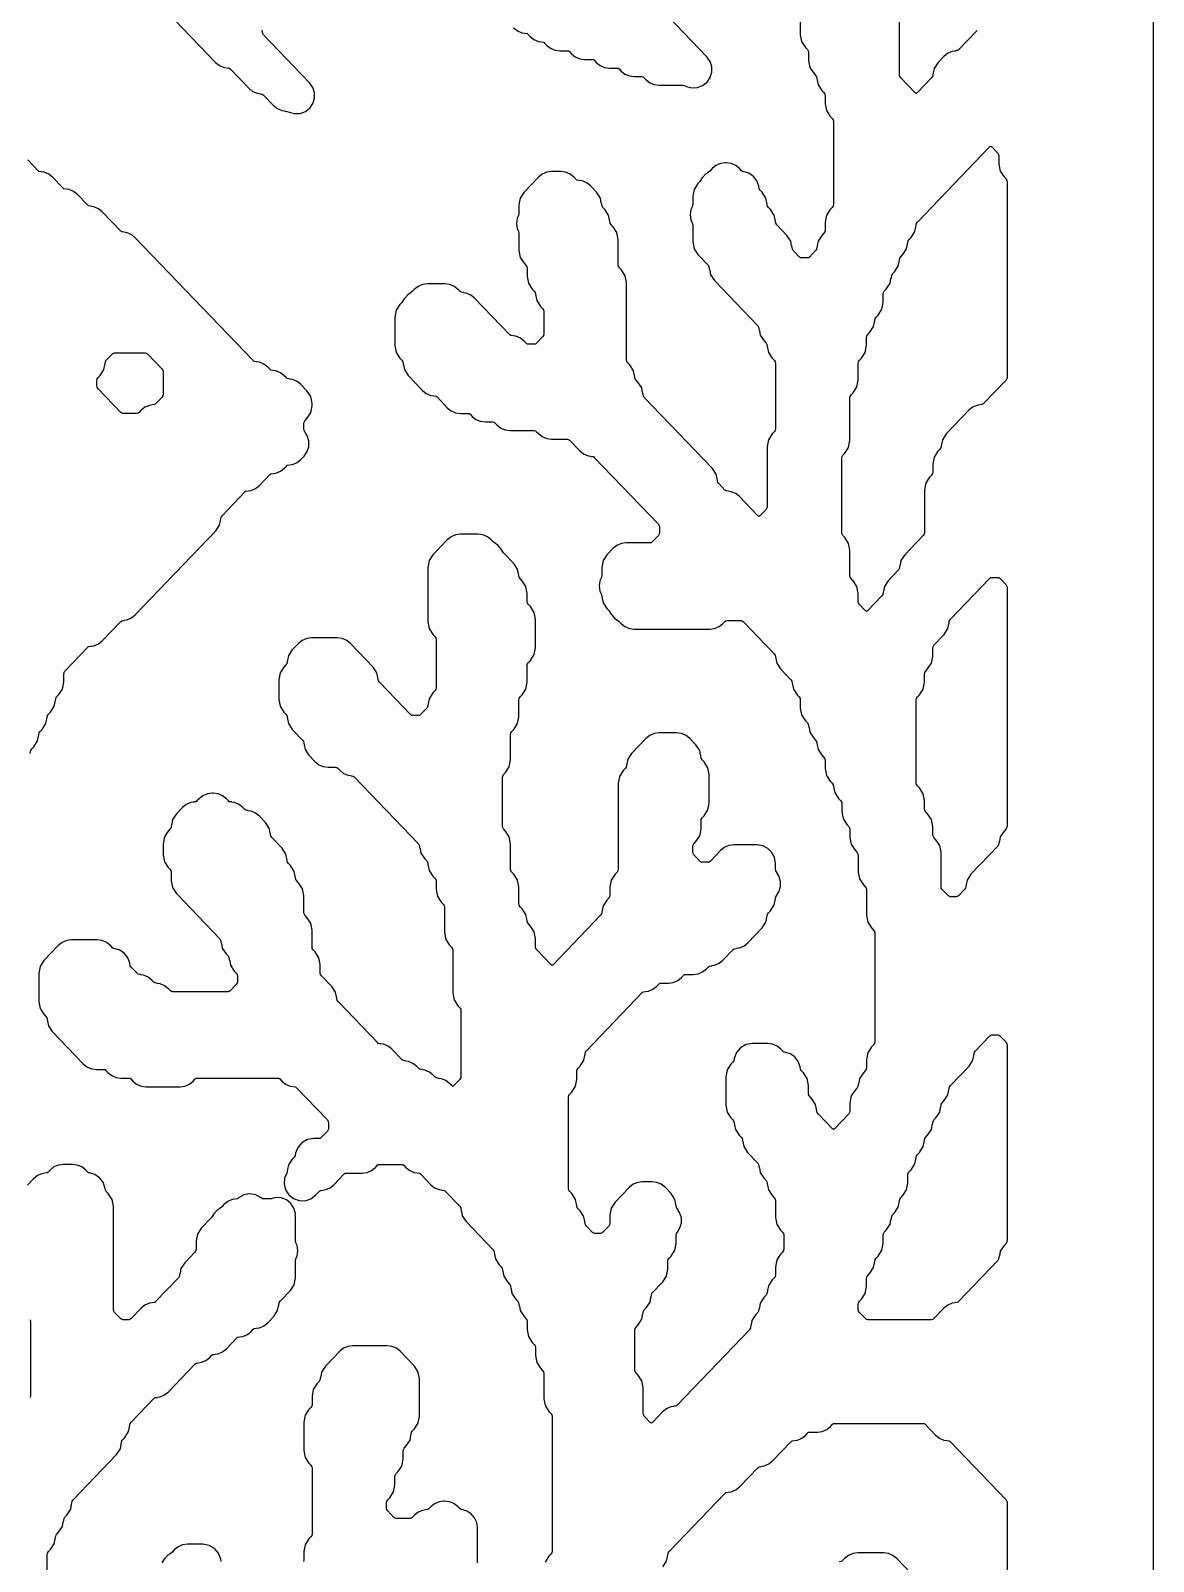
# Model space of a CAD drawing. Header units: millimetres. Extents: x 0 to 63, y 0 to 126.
# Drawn here: x 32.54 to 63.27, y 37.96 to 79.85 of the extents above; entities that cross this region are included whole.
import ezdxf

# ---------------------------------------------------------------- set-up
doc = ezdxf.new("R2010")
doc.units = ezdxf.units.MM
doc.layers.add('CUT', color=1, linetype='Continuous')

msp = doc.modelspace()

# ---------------------------------------------------------------- linework, layer by layer
at = {"layer": 'CUT'}
for points in [[(63.2679, 123), (50.134, 123), (50.134, 126), (42.134, 126), (42.134, 123), (21.134, 123), (21.134, 126), (13.134, 126), (13.134, 123), (0, 123), (0, 3), (13.134, 3), (13.134, 0), (21.134, 0), (21.134, 3), (42.134, 3), (42.134, 0), (50.134, 0), (50.134, 3), (63.2679, 3)], [(54.9643, 64.9382), (54.9643, 65.6345), (54.9282, 65.8209), (54.8252, 65.9805), (54.7709, 66.0371), (54.7464, 66.0752), (54.7378, 66.1196), (54.7378, 68.1504), (54.7464, 68.1949), (54.7709, 68.2329), (54.8252, 68.2895), (54.9282, 68.4491), (54.9643, 68.6355), (54.9643, 69.8044), (54.9729, 69.8489), (54.9975, 69.8869), (55.0517, 69.9435), (55.1547, 70.1031), (55.1908, 70.2896), (55.1908, 70.7496), (55.1994, 70.794), (55.224, 70.8321), (55.2783, 70.8887), (55.3812, 71.0482), (55.4173, 71.2347), (55.4173, 71.4584), (55.4259, 71.5029), (55.4505, 71.5409), (55.5048, 71.5976), (55.6078, 71.7571), (55.6324, 71.8844), (55.6347, 71.8839), (55.6524, 71.9754), (55.677, 72.0135), (55.7313, 72.0701), (55.8343, 72.2297), (55.8703, 72.4161), (55.8703, 72.6399), (55.8789, 72.6843), (55.9035, 72.7224), (55.9578, 72.779), (56.0608, 72.9385), (56.0854, 73.0658), (56.0877, 73.0654), (56.1054, 73.1569), (56.13, 73.1949), (56.1843, 73.2516), (56.2873, 73.4111), (56.3119, 73.5384), (56.3142, 73.538), (56.3319, 73.6295), (56.3565, 73.6675), (56.4108, 73.7241), (56.5138, 73.8837), (56.5384, 74.011), (56.5408, 74.0105), (56.5585, 74.102), (56.583, 74.1401), (56.6373, 74.1967), (56.7403, 74.3563), (56.7649, 74.4836), (56.7673, 74.4831), (56.785, 74.5746), (56.8095, 74.6126), (58.787, 76.6755), (58.8149, 76.6965), (58.8429, 76.6755), (59.0083, 76.5029), (59.0328, 76.4649), (59.0414, 76.4204), (59.0414, 76.1967), (59.0775, 76.0103), (59.1805, 75.8507), (59.2348, 75.7941), (59.2594, 75.756), (59.2679, 75.7116), (59.2679, 70.3728), (59.2594, 70.3284), (59.2348, 70.2903), (58.6117, 69.6403), (58.5866, 69.6203), (58.5214, 69.6115), (58.5218, 69.6088), (58.4424, 69.5981), (58.3192, 69.5455), (58.2143, 69.462), (57.5949, 68.8159), (57.492, 68.6564), (57.4673, 68.5291), (57.465, 68.5296), (57.4473, 68.4381), (57.4227, 68.4), (57.3684, 68.3434), (57.2654, 68.1838), (57.2294, 67.9974), (57.2294, 67.7737), (57.2208, 67.7292), (57.1962, 67.6912), (57.1419, 67.6345), (57.0389, 67.475), (57.0029, 67.2885), (57.0029, 66.1196), (56.9943, 66.0752), (56.9697, 66.0371), (56.4624, 65.5079), (56.3594, 65.3484), (56.3348, 65.2211), (56.3324, 65.2215), (56.3147, 65.13), (56.2902, 65.092), (56.0094, 64.7991), (55.9064, 64.6395), (55.8818, 64.5122), (55.8794, 64.5127), (55.8617, 64.4212), (55.8372, 64.3831), (55.4453, 63.9743), (55.4173, 63.9533), (55.3893, 63.9743), (55.224, 64.1468), (55.1994, 64.1849), (55.1908, 64.2293), (55.1908, 64.4531), (55.1547, 64.6395), (55.0517, 64.7991), (54.9975, 64.8557), (54.9729, 64.8938)], [(36.131, 70.5958), (36.1555, 70.5577), (36.1641, 70.5133), (36.1641, 69.9002), (36.1555, 69.8558), (36.131, 69.8177), (35.9609, 69.6403), (35.9358, 69.6203), (35.8706, 69.6115), (35.871, 69.6088), (35.7916, 69.5981), (35.6684, 69.5455), (35.5635, 69.462), (35.5079, 69.404), (35.4828, 69.3841), (35.451, 69.3797), (35.0653, 69.3797), (35.0334, 69.3841), (35.0083, 69.404), (34.3852, 70.054), (34.3607, 70.0921), (34.3521, 70.1365), (34.3521, 70.277), (34.3607, 70.3214), (34.3852, 70.3595), (34.4395, 70.4161), (34.5425, 70.5757), (34.5671, 70.703), (34.5695, 70.7025), (34.5872, 70.794), (34.6117, 70.8321), (34.7818, 71.0095), (34.8069, 71.0295), (34.8387, 71.0338), (35.6775, 71.0338), (35.7093, 71.0295), (35.7344, 71.0095)], [(59.2348, 64.6886), (59.2594, 64.6506), (59.2679, 64.6061), (59.2679, 58.0859), (59.2594, 58.0414), (59.2348, 58.0034), (59.1805, 57.9467), (59.0775, 57.7872), (59.0529, 57.6599), (59.0505, 57.6604), (59.0328, 57.5689), (59.0083, 57.5308), (58.2745, 56.7653), (58.1715, 56.6058), (58.1469, 56.4785), (58.1445, 56.4789), (58.1268, 56.3874), (58.1023, 56.3494), (57.9322, 56.172), (57.9071, 56.152), (57.8752, 56.1477), (57.716, 56.1477), (57.6842, 56.152), (57.6591, 56.172), (57.489, 56.3494), (57.4645, 56.3874), (57.4559, 56.4319), (57.4559, 57.3645), (57.4198, 57.5509), (57.3168, 57.7105), (57.2625, 57.7671), (57.238, 57.8051), (57.2294, 57.8496), (57.2294, 58.0733), (57.1933, 58.2598), (57.0903, 58.4193), (57.036, 58.476), (57.0115, 58.514), (57.0029, 58.5585), (57.0029, 58.7822), (56.9668, 58.9686), (56.8638, 59.1282), (56.8095, 59.1848), (56.785, 59.2229), (56.7764, 59.2673), (56.7764, 61.5344), (56.785, 61.5788), (56.8095, 61.6169), (56.8638, 61.6735), (56.9668, 61.8331), (57.0029, 62.0195), (57.0029, 62.2432), (57.0115, 62.2877), (57.036, 62.3257), (57.0903, 62.3824), (57.1933, 62.5419), (57.2294, 62.7284), (57.2294, 62.9521), (57.238, 62.9965), (57.2625, 63.0346), (57.5433, 63.3275), (57.6463, 63.4871), (57.671, 63.6144), (57.6733, 63.6139), (57.691, 63.7054), (57.7155, 63.7434), (58.7916, 64.866), (58.8168, 64.886), (58.8486, 64.8903), (59.0078, 64.8903), (59.0396, 64.886), (59.0647, 64.866)], [(55.4173, 45.4794), (55.4173, 45.7031), (55.4259, 45.7476), (55.4505, 45.7856), (55.5048, 45.8423), (55.6078, 46.0018), (55.6324, 46.1291), (55.6347, 46.1287), (55.6524, 46.2202), (55.677, 46.2582), (55.7313, 46.3149), (55.8343, 46.4744), (55.8703, 46.6609), (55.8703, 46.8846), (55.8789, 46.929), (55.9035, 46.9671), (55.9578, 47.0237), (56.0608, 47.1833), (56.0854, 47.3106), (56.0877, 47.3101), (56.1054, 47.4016), (56.13, 47.4397), (56.1843, 47.4963), (56.2873, 47.6558), (56.3119, 47.7831), (56.3142, 47.7827), (56.3319, 47.8742), (56.3565, 47.9122), (56.4108, 47.9689), (56.5138, 48.1284), (56.5499, 48.3149), (56.5499, 48.5386), (56.5585, 48.583), (56.583, 48.6211), (56.6373, 48.6777), (56.7403, 48.8373), (56.7649, 48.9646), (56.7673, 48.9641), (56.785, 49.0556), (56.8095, 49.0937), (56.8638, 49.1503), (56.9668, 49.3099), (56.9914, 49.4371), (56.9938, 49.4367), (57.0115, 49.5282), (57.036, 49.5662), (57.0903, 49.6229), (57.1933, 49.7824), (57.2179, 49.9097), (57.2203, 49.9093), (57.238, 50.0008), (57.2625, 50.0388), (57.3168, 50.0954), (57.4198, 50.255), (57.4444, 50.3823), (57.4468, 50.3818), (57.4645, 50.4733), (57.489, 50.5114), (57.5433, 50.568), (57.6463, 50.7276), (57.671, 50.8549), (57.6733, 50.8544), (57.691, 50.9459), (57.7155, 50.984), (58.2229, 51.5132), (58.3259, 51.6727), (58.3505, 51.8), (58.3528, 51.7996), (58.3705, 51.8911), (58.3951, 51.9291), (58.7916, 52.3428), (58.8168, 52.3628), (58.8486, 52.3671), (59.0078, 52.3671), (59.0396, 52.3628), (59.0647, 52.3428), (59.2348, 52.1654), (59.2594, 52.1273), (59.2679, 52.0829), (59.2679, 46.7441), (59.2594, 46.6997), (59.2348, 46.6616), (59.1805, 46.605), (59.0775, 46.4454), (59.0529, 46.3181), (59.0505, 46.3186), (59.0328, 46.2271), (59.0083, 46.189), (57.9322, 45.0665), (57.9071, 45.0465), (57.8419, 45.0377), (57.8423, 45.035), (57.7629, 45.0242), (57.6396, 44.9716), (57.5348, 44.8882), (57.2527, 44.5939), (57.2275, 44.5739), (57.1957, 44.5696), (55.451, 44.5696), (55.4191, 44.5739), (55.394, 44.5939), (55.224, 44.7713), (55.1994, 44.8094), (55.1908, 44.8538), (55.1908, 44.9943), (55.1994, 45.0387), (55.224, 45.0768), (55.2783, 45.1334), (55.3812, 45.293)]]:
    msp.add_lwpolyline(points, close=True, dxfattribs=at)
for points in [[(35.1707, 81.5216), (37.6021, 78.9852), (37.7069, 78.9018), (37.8302, 78.8492), (37.9096, 78.8385), (37.9092, 78.8357), (37.9744, 78.8269), (37.9995, 78.8069), (38.5081, 78.2764), (38.613, 78.1929), (38.7362, 78.1403), (38.8156, 78.1296), (38.8152, 78.1269), (38.8804, 78.1181), (38.9055, 78.0981), (39.1876, 77.8038), (39.2925, 77.7203), (39.4158, 77.6677), (39.4951, 77.657), (39.4947, 77.6543), (39.5605, 77.6454), (39.6194, 77.6203), (39.7662, 77.5826), (39.9175, 77.5907), (40.0595, 77.6437), (40.179, 77.7368), (40.2652, 77.8615), (40.3101, 78.0062), (40.3095, 78.1578), (40.2636, 78.3022), (40.1765, 78.4262), (38.9154, 79.7418), (38.8908, 79.7798), (38.8731, 79.8713)], [(53.6052, 80.9931), (53.6052, 79.741), (53.6413, 79.5546), (53.7443, 79.395), (53.7986, 79.3384), (53.8232, 79.3003), (53.8318, 79.2559), (53.8318, 79.0322), (53.8678, 78.8457), (53.9708, 78.6862), (54.0251, 78.6295), (54.0497, 78.5915), (54.0674, 78.5), (54.0697, 78.5004), (54.0943, 78.3731), (54.1973, 78.2136), (54.2516, 78.157), (54.2762, 78.1189), (54.2848, 78.0745), (54.2848, 77.8507), (54.3208, 77.6643), (54.4238, 77.5047), (54.4781, 77.4481), (54.5027, 77.41), (54.5113, 77.3656), (54.5113, 75.0985), (54.5027, 75.0541), (54.4781, 75.016), (54.4238, 74.9594), (54.3208, 74.7999), (54.2848, 74.6134), (54.2848, 74.3897), (54.2762, 74.3452), (54.2516, 74.3072), (54.1973, 74.2505), (54.0943, 74.091), (54.0697, 73.9637), (54.0674, 73.9642), (54.0497, 73.8727), (54.0251, 73.8346), (53.855, 73.6572), (53.8299, 73.6372), (53.7981, 73.6329), (53.6389, 73.6329), (53.6071, 73.6372), (53.582, 73.6572), (53.4119, 73.8346), (53.3873, 73.8727), (53.3696, 73.9642), (53.3673, 73.9637), (53.3427, 74.091), (53.2397, 74.2505), (52.9589, 74.5435), (52.9343, 74.5815), (52.9166, 74.673), (52.9143, 74.6726), (52.8897, 74.7999), (52.7867, 74.9594), (52.7324, 75.016), (52.7078, 75.0541), (52.6901, 75.1456), (52.6878, 75.1451), (52.6632, 75.2724), (52.5602, 75.432), (52.5059, 75.4886), (52.4813, 75.5267), (52.4678, 75.5965), (52.4151, 75.7423), (52.3203, 75.865), (52.1925, 75.9527), (52.0439, 75.9971), (52.0215, 76.0001), (51.9964, 76.0201), (51.9408, 76.0781), (51.8359, 76.1615), (51.7127, 76.2141), (51.5799, 76.2321), (51.5535, 76.2321), (51.4207, 76.2141), (51.2974, 76.1615), (51.1925, 76.0781), (51.137, 76.0201), (51.0793, 75.9742), (51.0158, 75.9351), (50.9179, 75.824), (50.854, 75.7249), (50.7997, 75.6683), (50.6967, 75.5087), (50.6606, 75.3223), (50.6606, 75.0985), (50.6478, 75.0319), (50.6128, 74.9557), (50.5924, 74.8143), (50.6128, 74.673), (50.6478, 74.5968), (50.6606, 74.5301), (50.6606, 74.0701), (50.6967, 73.8837), (50.7997, 73.7241), (51.0805, 73.4312), (51.1051, 73.3932), (51.1228, 73.3017), (51.1251, 73.3021), (51.1497, 73.1748), (51.2527, 73.0153), (52.4396, 71.7772), (52.4641, 71.7392), (52.4818, 71.6477), (52.4842, 71.6481), (52.5088, 71.5208), (52.6118, 71.3613), (52.6661, 71.3046), (52.6906, 71.2666), (52.7083, 71.1751), (52.7107, 71.1755), (52.7353, 71.0482), (52.8383, 70.8887), (52.8926, 70.8321), (52.9171, 70.794), (52.9257, 70.7496), (52.9257, 68.9551), (52.9171, 68.9106), (52.8926, 68.8726), (52.8383, 68.8159), (52.7353, 68.6564), (52.6992, 68.4699), (52.6992, 66.8285), (52.6906, 66.784), (52.6661, 66.746), (52.5007, 66.5735), (52.4727, 66.5524), (52.4447, 66.5735), (51.9408, 67.0992), (51.8359, 67.1826), (51.7127, 67.2352), (51.6333, 67.2459), (51.6337, 67.2487), (51.5685, 67.2575), (51.5434, 67.2775), (51.3733, 67.4549), (51.3488, 67.4929), (51.3311, 67.5844), (51.3287, 67.584), (51.3041, 67.7112), (51.2011, 67.8708), (49.3348, 69.8177), (49.3102, 69.8558), (49.2925, 69.9473), (49.2902, 69.9468), (49.2655, 70.0741), (49.1625, 70.2337), (49.1082, 70.2903), (49.0837, 70.3284), (49.066, 70.4198), (49.0636, 70.4194), (49.039, 70.5467), (48.936, 70.7062), (48.8817, 70.7629), (48.8572, 70.8009), (48.8486, 70.8454), (48.8486, 72.9594), (48.8125, 73.1458), (48.7095, 73.3054), (48.6552, 73.362), (48.6307, 73.4001), (48.6221, 73.4445), (48.6221, 74.1408), (48.586, 74.3273), (48.483, 74.4868), (48.4287, 74.5435), (48.4042, 74.5815), (48.3865, 74.673), (48.3841, 74.6726), (48.3595, 74.7999), (48.2565, 74.9594), (48.2022, 75.016), (48.1777, 75.0541), (48.16, 75.1456), (48.1576, 75.1451), (48.133, 75.2724), (48.03, 75.432), (47.8637, 75.6055), (47.7588, 75.6889), (47.6355, 75.7415), (47.5562, 75.7523), (47.5565, 75.755), (47.4914, 75.7638), (47.4662, 75.7838), (47.4106, 75.8418), (47.3058, 75.9252), (47.1825, 75.9778), (47.0497, 75.9958), (46.7968, 75.9958), (46.664, 75.9778), (46.5408, 75.9252), (46.4359, 75.8418), (46.043, 75.432), (45.94, 75.2724), (45.904, 75.086), (45.904, 74.8623), (45.8911, 74.7956), (45.8561, 74.7194), (45.8357, 74.5781), (45.8561, 74.4367), (45.8911, 74.3605), (45.904, 74.2939), (45.904, 73.8339), (45.94, 73.6474), (46.043, 73.4879), (46.0973, 73.4312), (46.1219, 73.3932), (46.1305, 73.3487), (46.1305, 73.125), (46.1666, 72.9385), (46.2695, 72.779), (46.3238, 72.7224), (46.3484, 72.6843), (46.3661, 72.5928), (46.3684, 72.5933), (46.3931, 72.466), (46.4961, 72.3064), (46.5503, 72.2498), (46.5749, 72.2117), (46.5835, 72.1673), (46.5835, 71.5542), (46.5749, 71.5098), (46.5503, 71.4717), (46.3803, 71.2943), (46.3552, 71.2743), (46.3233, 71.27), (46.1641, 71.27), (46.1323, 71.2743), (46.1072, 71.2943), (46.0516, 71.3523), (45.9467, 71.4358), (45.8235, 71.4884), (45.7441, 71.4991), (45.7445, 71.5018), (45.6793, 71.5106), (45.6542, 71.5306), (44.6926, 72.5338), (44.5877, 72.6172), (44.4644, 72.6698), (44.3851, 72.6805), (44.3854, 72.6833), (44.3203, 72.6921), (44.2951, 72.7121), (44.2395, 72.7701), (44.1347, 72.8535), (44.0114, 72.9061), (43.8786, 72.9241), (43.3992, 72.9241), (43.2664, 72.9061), (43.1431, 72.8535), (43.0383, 72.7701), (42.9827, 72.7121), (42.925, 72.6662), (42.8615, 72.6271), (42.7637, 72.5159), (42.6997, 72.4169), (42.6454, 72.3602), (42.5424, 72.2007), (42.5064, 72.0142), (42.5064, 71.2347), (42.5424, 71.0482), (42.6454, 70.8887), (42.6997, 70.8321), (42.7243, 70.794), (42.742, 70.7025), (42.7443, 70.703), (42.7689, 70.5757), (42.8719, 70.4161), (43.2648, 70.0063), (43.3696, 69.9229), (43.4929, 69.8703), (43.5723, 69.8595), (43.5719, 69.8568), (43.6371, 69.848), (43.6622, 69.828), (43.9443, 69.5337), (44.0492, 69.4503), (44.1724, 69.3977), (44.3052, 69.3797), (44.5113, 69.3797), (44.5431, 69.3754), (44.5682, 69.3555), (44.6238, 69.2975), (44.7287, 69.214), (44.852, 69.1614), (44.9848, 69.1435), (45.1908, 69.1435), (45.2226, 69.1392), (45.2477, 69.1192), (45.3033, 69.0612), (45.4082, 68.9777), (45.5315, 68.9251), (45.6643, 68.9072), (46.3233, 68.9072), (46.3552, 68.9029), (46.3803, 68.8829), (46.4359, 68.8249), (46.5408, 68.7414), (46.664, 68.6888), (46.7968, 68.6709), (47.2294, 68.6709), (47.2612, 68.6666), (47.2863, 68.6466), (47.5684, 68.3523), (47.6733, 68.2689), (47.7966, 68.2163), (47.8759, 68.2055), (47.8755, 68.2028), (47.9407, 68.194), (47.9658, 68.174), (49.7215, 66.3426), (49.746, 66.3046), (49.7546, 66.2601), (49.7546, 66.1196), (49.746, 66.0752), (49.7215, 66.0371), (49.5514, 65.8597), (49.5263, 65.8397), (49.4944, 65.8354), (48.8354, 65.8354), (48.7026, 65.8175), (48.5793, 65.7649), (48.4745, 65.6814), (48.3081, 65.5079), (48.2051, 65.3484), (48.1691, 65.1619), (48.1691, 64.9382), (48.1562, 64.8716), (48.1212, 64.7954), (48.1008, 64.654), (48.1212, 64.5127), (48.1562, 64.4364), (48.1782, 64.3228), (48.1805, 64.3232), (48.2051, 64.1959), (48.3081, 64.0364), (48.3624, 63.9797), (48.4264, 63.8807), (48.5242, 63.7696), (48.5877, 63.7304), (48.6454, 63.6846), (48.701, 63.6266), (48.8058, 63.5431), (48.9291, 63.4905), (49.0619, 63.4726), (51.1268, 63.4726), (51.2597, 63.4905), (51.3829, 63.5431), (51.4878, 63.6266), (51.5434, 63.6846), (51.5685, 63.7046), (51.6003, 63.7089), (51.986, 63.7089), (52.0179, 63.7046), (52.043, 63.6846), (52.8926, 62.7983), (52.9171, 62.7603), (52.9348, 62.6688), (52.9372, 62.6692), (52.9618, 62.5419), (53.0648, 62.3824), (53.3456, 62.0894), (53.3701, 62.0514), (53.3878, 61.9599), (53.3902, 61.9604), (53.4148, 61.8331), (53.5178, 61.6735), (53.5721, 61.6169), (53.5967, 61.5788), (53.6052, 61.5344), (53.6052, 61.3107), (53.6413, 61.1242), (53.7443, 60.9646), (53.7986, 60.908), (53.8232, 60.87), (53.8409, 60.7785), (53.8432, 60.7789), (53.8678, 60.6516), (53.9708, 60.4921), (54.0251, 60.4354), (54.0497, 60.3974), (54.0674, 60.3059), (54.0697, 60.3063), (54.0943, 60.1791), (54.1973, 60.0195), (54.2516, 59.9629), (54.2762, 59.9248), (54.2848, 59.8804), (54.2848, 59.6566), (54.3208, 59.4702), (54.4238, 59.3106), (54.4781, 59.254), (54.5027, 59.216), (54.5204, 59.1245), (54.5227, 59.1249), (54.5473, 58.9976), (54.6503, 58.8381), (54.7046, 58.7814), (54.7292, 58.7434), (54.7378, 58.6989), (54.7378, 58.4752), (54.7739, 58.2888), (54.8768, 58.1292), (54.9311, 58.0726), (54.9557, 58.0345), (54.9643, 57.9901), (54.9643, 57.7663), (55.0004, 57.5799), (55.1034, 57.4203), (55.1576, 57.3637), (55.1822, 57.3257), (55.1908, 57.2812), (55.1908, 56.8212), (55.2269, 56.6347), (55.3299, 56.4752), (55.3842, 56.4186), (55.4087, 56.3805), (55.4173, 56.3361), (55.4173, 55.6398), (55.4534, 55.4533), (55.5564, 55.2938), (55.6107, 55.2371), (55.6352, 55.1991), (55.6438, 55.1546), (55.6438, 52.1787), (55.6352, 52.1343), (55.6107, 52.0962), (55.5564, 52.0396), (55.4534, 51.88), (55.4173, 51.6936), (55.4173, 51.4699), (55.4087, 51.4254), (55.3842, 51.3874), (55.3299, 51.3307), (55.2269, 51.1712), (55.2022, 51.0439), (55.1999, 51.0443), (55.1822, 50.9528), (55.1576, 50.9148), (55.1034, 50.8581), (55.0004, 50.6986), (54.9643, 50.5121), (54.9643, 50.2884), (54.9557, 50.244), (54.9311, 50.2059), (54.5392, 49.7971), (54.5113, 49.7761), (54.4833, 49.7971), (54.0914, 50.2059), (54.0669, 50.244), (54.0492, 50.3355), (54.0468, 50.335), (54.0222, 50.4623), (53.9192, 50.6219), (53.8649, 50.6785), (53.8404, 50.7165), (53.8318, 50.761), (53.8318, 50.9847), (53.7957, 51.1712), (53.6927, 51.3307), (53.6384, 51.3874), (53.6138, 51.4254), (53.6003, 51.4953), (53.5477, 51.6411), (53.4528, 51.7637), (53.325, 51.8514), (53.1764, 51.8958), (53.1541, 51.8988), (53.1289, 51.9188), (53.0733, 51.9768), (52.9685, 52.0603), (52.8452, 52.1128), (52.7124, 52.1308), (52.2879, 52.1308), (52.1188, 52.1014), (51.9697, 52.0165), (51.858, 51.8862), (51.797, 51.7258), (51.7846, 51.6617), (51.76, 51.6236), (51.7057, 51.567), (51.6027, 51.4074), (51.5667, 51.221), (51.5667, 50.4415), (51.6027, 50.255), (51.7057, 50.0954), (51.76, 50.0388), (51.7846, 50.0008), (51.8023, 49.9093), (51.8046, 49.9097), (51.8293, 49.7824), (51.9322, 49.6229), (51.9865, 49.5662), (52.0111, 49.5282), (52.0288, 49.4367), (52.0311, 49.4371), (52.0558, 49.3099), (52.1588, 49.1503), (52.4396, 48.8574), (52.4641, 48.8193), (52.4818, 48.7278), (52.4842, 48.7283), (52.5088, 48.601), (52.6118, 48.4414), (52.6661, 48.3848), (52.6906, 48.3468), (52.7083, 48.2553), (52.7107, 48.2557), (52.7353, 48.1284), (52.8383, 47.9689), (52.8926, 47.9122), (52.9171, 47.8742), (52.9257, 47.8297), (52.9257, 47.3697), (52.9618, 47.1833), (53.0648, 47.0237), (53.1191, 46.9671), (53.1436, 46.929), (53.1522, 46.8846), (53.1522, 46.5078), (53.1436, 46.4634), (53.1191, 46.4253), (53.0648, 46.3687), (52.9618, 46.2091), (52.9257, 46.0227), (52.9257, 45.799), (52.9171, 45.7545), (52.8926, 45.7165), (52.8383, 45.6598), (52.7353, 45.5003), (52.7107, 45.373), (52.7083, 45.3734), (52.6906, 45.2819), (52.6661, 45.2439), (52.6118, 45.1873), (52.5088, 45.0277), (52.4842, 44.9004), (52.4818, 44.9009), (52.4641, 44.8094), (52.4396, 44.7713), (52.3853, 44.7147), (52.2823, 44.5551), (52.2576, 44.4278), (52.2553, 44.4283), (52.2376, 44.3368), (52.213, 44.2987), (50.2309, 42.231), (50.2058, 42.2111), (50.1406, 42.2022), (50.141, 42.1995), (50.0616, 42.1888), (49.9384, 42.1362), (49.8335, 42.0528), (49.5561, 41.7634), (49.5281, 41.7423), (49.5001, 41.7634), (49.3348, 41.9359), (49.3102, 41.9739), (49.3016, 42.0184), (49.3016, 42.7147), (49.2655, 42.9011), (49.1625, 43.0607), (49.1082, 43.1173), (49.0837, 43.1554), (49.0751, 43.1998), (49.0751, 44.2854), (49.0837, 44.3299), (49.1082, 44.3679), (49.1625, 44.4246), (49.2655, 44.5841), (49.2902, 44.7114), (49.2925, 44.711), (49.3102, 44.8025), (49.3348, 44.8405), (49.389, 44.8971), (49.492, 45.0567), (49.5167, 45.184), (49.519, 45.1835), (49.5367, 45.275), (49.5613, 45.3131), (49.8421, 45.606), (49.9451, 45.7655), (49.9811, 45.952), (49.9811, 46.1757), (49.9897, 46.2202), (50.0143, 46.2582), (50.0686, 46.3149), (50.1716, 46.4744), (50.2076, 46.6609), (50.2076, 46.8846), (50.2162, 46.929), (50.2668, 47.0073), (50.2637, 47.0093), (50.3031, 47.0656), (50.3489, 47.2108), (50.3489, 47.363), (50.3031, 47.5082), (50.2637, 47.5645), (50.2668, 47.5665), (50.2162, 47.6448), (50.1985, 47.7363), (50.1962, 47.7359), (50.1716, 47.8631), (50.0686, 48.0227), (49.9022, 48.1962), (49.7974, 48.2797), (49.6741, 48.3323), (49.5413, 48.3502), (49.2884, 48.3502), (49.1556, 48.3323), (49.0323, 48.2797), (48.9275, 48.1962), (48.5346, 47.7864), (48.4316, 47.6269), (48.3956, 47.4404), (48.3956, 47.2167), (48.387, 47.1722), (48.3624, 47.1342), (48.1923, 46.9568), (48.1672, 46.9368), (48.1354, 46.9325), (47.9762, 46.9325), (47.9444, 46.9368), (47.9193, 46.9568), (47.7492, 47.1342), (47.7246, 47.1722), (47.7069, 47.2637), (47.7046, 47.2633), (47.68, 47.3906), (47.577, 47.5501), (47.5227, 47.6068), (47.4981, 47.6448), (47.4804, 47.7363), (47.4781, 47.7359), (47.4535, 47.8631), (47.3505, 48.0227), (47.2962, 48.0793), (47.2716, 48.1174), (47.263, 48.1618), (47.263, 50.6652), (47.2716, 50.7096), (47.2962, 50.7477), (47.3505, 50.8043), (47.4535, 50.9639), (47.4895, 51.1503), (47.4895, 51.374), (47.4981, 51.4185), (47.5227, 51.4565), (47.577, 51.5132), (47.68, 51.6727), (47.7046, 51.8), (47.7069, 51.7996), (47.7246, 51.8911), (47.7492, 51.9291), (49.2783, 53.5242), (49.3034, 53.5442), (49.3686, 53.553), (49.3682, 53.5558), (49.4476, 53.5665), (49.5709, 53.6191), (49.6757, 53.7025), (49.7313, 53.7605), (49.7564, 53.7805), (49.7883, 53.7848), (49.9943, 53.7848), (50.1271, 53.8028), (50.2504, 53.8554), (50.3553, 53.9388), (50.4108, 53.9968), (50.436, 54.0168), (50.4678, 54.0211), (50.6738, 54.0211), (50.8066, 54.0391), (50.9299, 54.0916), (51.0348, 54.1751), (51.0904, 54.2331), (51.1155, 54.2531), (51.1807, 54.2619), (51.1803, 54.2646), (51.2597, 54.2753), (51.3829, 54.3279), (51.4878, 54.4114), (51.7699, 54.7057), (51.795, 54.7257), (51.8602, 54.7345), (51.8598, 54.7372), (51.9392, 54.7479), (52.0624, 54.8005), (52.1673, 54.884), (52.5602, 55.2938), (52.6632, 55.4533), (52.6878, 55.5806), (52.6901, 55.5802), (52.7078, 55.6716), (52.7324, 55.7097), (52.7867, 55.7663), (52.8897, 55.9259), (52.9143, 56.0532), (52.9166, 56.0527), (52.9343, 56.1442), (52.9849, 56.2225), (52.9818, 56.2245), (53.0212, 56.2808), (53.067, 56.426), (53.067, 56.5782), (53.0212, 56.7234), (52.9818, 56.7797), (52.9849, 56.7817), (52.9343, 56.86), (52.9257, 56.9045), (52.9257, 57.0654), (52.9013, 57.2199), (52.8302, 57.3593), (52.7196, 57.4699), (52.5802, 57.5409), (52.4257, 57.5654), (51.78, 57.5654), (51.6472, 57.5474), (51.5239, 57.4948), (51.4191, 57.4114), (51.137, 57.1171), (51.1118, 57.0971), (51.08, 57.0928), (50.9208, 57.0928), (50.889, 57.0971), (50.8639, 57.1171), (50.6938, 57.2945), (50.6692, 57.3326), (50.6606, 57.377), (50.6606, 57.5175), (50.6692, 57.5619), (50.6938, 57.6), (50.7481, 57.6566), (50.8511, 57.8162), (50.8872, 58.0026), (50.8872, 58.2263), (50.8958, 58.2708), (50.9203, 58.3088), (50.9746, 58.3655), (51.0776, 58.525), (51.1137, 58.7115), (51.1137, 59.491), (51.0776, 59.6775), (50.9746, 59.837), (50.9203, 59.8937), (50.8958, 59.9317), (50.8781, 60.0232), (50.8757, 60.0228), (50.8511, 60.1501), (50.7481, 60.3096), (50.5818, 60.4831), (50.4769, 60.5666), (50.3536, 60.6192), (50.2208, 60.6371), (49.7414, 60.6371), (49.6086, 60.6192), (49.4854, 60.5666), (49.3805, 60.4831), (48.9876, 60.0733), (48.8846, 59.9138), (48.86, 59.7865), (48.8577, 59.7869), (48.84, 59.6954), (48.8154, 59.6574), (48.7611, 59.6008), (48.6581, 59.4412), (48.6221, 59.2548), (48.6221, 56.9045), (48.6135, 56.86), (48.5889, 56.822), (48.5346, 56.7653), (48.4316, 56.6058), (48.3956, 56.4193), (48.3956, 56.1956), (48.387, 56.1511), (48.3624, 56.1131), (48.3081, 56.0565), (48.2051, 55.8969), (48.1805, 55.7696), (48.1782, 55.7701), (48.1605, 55.6786), (48.1359, 55.6405), (46.838, 54.2866), (46.81, 54.2655), (46.782, 54.2866), (46.3902, 54.6954), (46.3656, 54.7334), (46.357, 54.7779), (46.357, 55.0016), (46.3209, 55.188), (46.2179, 55.3476), (46.1636, 55.4042), (46.1391, 55.4423), (46.1214, 55.5338), (46.119, 55.5333), (46.0944, 55.6606), (45.9914, 55.8202), (45.9371, 55.8768), (45.9126, 55.9148), (45.904, 55.9593), (45.904, 56.4193), (45.8679, 56.6058), (45.7649, 56.7653), (45.7106, 56.822), (45.6861, 56.86), (45.6775, 56.9045), (45.6775, 57.6007), (45.6414, 57.7872), (45.5384, 57.9467), (45.4841, 58.0034), (45.4596, 58.0414), (45.451, 58.0859), (45.451, 59.4078), (45.4596, 59.4522), (45.4841, 59.4903), (45.5384, 59.5469), (45.6414, 59.7065), (45.6775, 59.8929), (45.6775, 60.5892), (45.6861, 60.6337), (45.7106, 60.6717), (45.7649, 60.7284), (45.8679, 60.8879), (45.904, 61.0744), (45.904, 61.5344), (45.9126, 61.5788), (45.9371, 61.6169), (45.9914, 61.6735), (46.0944, 61.8331), (46.1305, 62.0195), (46.1305, 62.4795), (46.1391, 62.524), (46.1636, 62.562), (46.2179, 62.6187), (46.3209, 62.7782), (46.357, 62.9647), (46.357, 63.7442), (46.3209, 63.9307), (46.2179, 64.0902), (46.1636, 64.1468), (46.1391, 64.1849), (46.1305, 64.2293), (46.1305, 64.4531), (46.0944, 64.6395), (45.9914, 64.7991), (45.9371, 64.8557), (45.9126, 64.8938), (45.8949, 64.9852), (45.8925, 64.9848), (45.8679, 65.1121), (45.7649, 65.2716), (45.4841, 65.5646), (45.4202, 65.6636), (45.3224, 65.7747), (45.2588, 65.8139), (45.2012, 65.8597), (45.1456, 65.9177), (45.0407, 66.0012), (44.9174, 66.0538), (44.7846, 66.0717), (44.3052, 66.0717), (44.1724, 66.0538), (44.0492, 66.0012), (43.9443, 65.9177), (43.5514, 65.5079), (43.4485, 65.3484), (43.4124, 65.1619), (43.4124, 63.6735), (43.4485, 63.4871), (43.5514, 63.3275), (43.6057, 63.2709), (43.6303, 63.2328), (43.6389, 63.1884), (43.6389, 61.8665), (43.6303, 61.822), (43.6057, 61.784), (43.5514, 61.7273), (43.4485, 61.5678), (43.4238, 61.4405), (43.4215, 61.4409), (43.4038, 61.3494), (43.3792, 61.3114), (43.2092, 61.134), (43.184, 61.114), (43.1522, 61.1097), (42.993, 61.1097), (42.9612, 61.114), (42.9361, 61.134), (42.0865, 62.0203), (42.0619, 62.0583), (42.0442, 62.1498), (42.0419, 62.1494), (42.0173, 62.2766), (41.9143, 62.4362), (41.2949, 63.0823), (41.1901, 63.1657), (41.0668, 63.2183), (40.934, 63.2363), (40.2281, 63.2363), (40.0953, 63.2183), (39.972, 63.1657), (39.8671, 63.0823), (39.7008, 62.9088), (39.5978, 62.7492), (39.5732, 62.6219), (39.5709, 62.6224), (39.5532, 62.5309), (39.5286, 62.4928), (39.4743, 62.4362), (39.3713, 62.2766), (39.3352, 62.0902), (39.3352, 61.5469), (39.3713, 61.3605), (39.4743, 61.2009), (39.5286, 61.1443), (39.5532, 61.1062), (39.5709, 61.0148), (39.5732, 61.0152), (39.5978, 60.8879), (39.7008, 60.7284), (39.9816, 60.4354), (40.0062, 60.3974), (40.0239, 60.3059), (40.0262, 60.3063), (40.0508, 60.1791), (40.1538, 60.0195), (40.3202, 59.846), (40.425, 59.7625), (40.5483, 59.7099), (40.6811, 59.692), (40.8871, 59.692), (40.919, 59.6877), (40.9441, 59.6677), (40.9997, 59.6097), (41.1046, 59.5262), (41.2278, 59.4737), (41.3072, 59.4629), (41.3068, 59.4602), (41.372, 59.4514), (41.3971, 59.4314), (43.1527, 57.6), (43.1773, 57.5619), (43.195, 57.4704), (43.1973, 57.4709), (43.2219, 57.3436), (43.3249, 57.1841), (43.3792, 57.1274), (43.4038, 57.0894), (43.4215, 56.9979), (43.4238, 56.9983), (43.4485, 56.871), (43.5514, 56.7115), (43.6057, 56.6548), (43.6303, 56.6168), (43.6389, 56.5723), (43.6389, 56.3486), (43.675, 56.1622), (43.778, 56.0026), (43.8322, 55.946), (43.8568, 55.9079), (43.8654, 55.8635), (43.8654, 55.1672), (43.9015, 54.9807), (44.0045, 54.8212), (44.0588, 54.7645), (44.0833, 54.7265), (44.0919, 54.682), (44.0919, 53.5132), (44.128, 53.3267), (44.231, 53.1672), (44.2853, 53.1105), (44.3098, 53.0725), (44.3184, 53.028), (44.3184, 51.2336), (44.3098, 51.1891), (44.2853, 51.1511), (44.1199, 50.9785), (44.0919, 50.9575), (44.0639, 50.9785), (44.013, 51.0317), (43.9082, 51.1151), (43.7849, 51.1677), (43.7055, 51.1784), (43.7059, 51.1811), (43.6407, 51.19), (43.6156, 51.2099), (43.56, 51.2679), (43.4551, 51.3514), (43.3319, 51.404), (43.2525, 51.4147), (43.2529, 51.4174), (43.1877, 51.4262), (43.1626, 51.4462), (43.107, 51.5042), (43.0021, 51.5877), (42.8789, 51.6403), (42.7995, 51.651), (42.7999, 51.6537), (42.7347, 51.6625), (42.7096, 51.6825), (42.4275, 51.9768), (42.3226, 52.0603), (42.1993, 52.1128), (42.12, 52.1236), (42.1204, 52.1263), (42.0552, 52.1351), (42.0301, 52.1551), (40.954, 53.2776), (40.9294, 53.3157), (40.9117, 53.4072), (40.9094, 53.4067), (40.8847, 53.534), (40.7817, 53.6936), (40.5009, 53.9865), (40.4764, 54.0246), (40.4678, 54.069), (40.4678, 54.2927), (40.4317, 54.4792), (40.3287, 54.6387), (40.2744, 54.6954), (40.2499, 54.7334), (40.2413, 54.7779), (40.2413, 55.2379), (40.2052, 55.4243), (40.1022, 55.5839), (40.0479, 55.6405), (40.0234, 55.6786), (40.0148, 55.723), (40.0148, 56.183), (39.9787, 56.3695), (39.8757, 56.529), (39.8214, 56.5857), (39.7969, 56.6237), (39.7792, 56.7152), (39.7768, 56.7148), (39.7522, 56.842), (39.6492, 57.0016), (39.5949, 57.0582), (39.5704, 57.0963), (39.5527, 57.1878), (39.5503, 57.1873), (39.5257, 57.3146), (39.4227, 57.4742), (39.1419, 57.7671), (39.1173, 57.8051), (39.0996, 57.8966), (39.0973, 57.8962), (39.0727, 58.0235), (38.9697, 58.183), (38.8033, 58.3566), (38.6985, 58.44), (38.5752, 58.4926), (38.4959, 58.5033), (38.4962, 58.506), (38.4311, 58.5149), (38.4059, 58.5348), (38.3503, 58.5928), (38.2455, 58.6763), (38.1222, 58.7289), (38.0428, 58.7396), (38.0432, 58.7423), (37.978, 58.7511), (37.9529, 58.7711), (37.8973, 58.8291), (37.7924, 58.9126), (37.6692, 58.9652), (37.5364, 58.9831), (37.51, 58.9831), (37.3772, 58.9652), (37.2539, 58.9126), (37.1491, 58.8291), (37.0935, 58.7711), (37.0683, 58.7511), (37.0032, 58.7423), (37.0035, 58.7396), (36.9242, 58.7289), (36.8009, 58.6763), (36.696, 58.5928), (36.5297, 58.4193), (36.4267, 58.2598), (36.4021, 58.1325), (36.3997, 58.1329), (36.382, 58.0414), (36.3575, 58.0034), (36.3032, 57.9467), (36.2002, 57.7872), (36.1641, 57.6007), (36.1641, 57.2938), (36.2002, 57.1073), (36.3032, 56.9478), (36.3575, 56.8911), (36.382, 56.8531), (36.3906, 56.8086), (36.3906, 56.5849), (36.4267, 56.3985), (36.5297, 56.2389), (37.7165, 55.0008), (37.7411, 54.9628), (37.7588, 54.8713), (37.7611, 54.8717), (37.7858, 54.7445), (37.8887, 54.5849), (37.943, 54.5283), (37.9676, 54.4902), (37.9853, 54.3987), (37.9876, 54.3992), (38.0123, 54.2719), (38.1153, 54.1123), (38.1696, 54.0557), (38.1941, 54.0176), (38.2027, 53.9732), (38.2027, 53.8327), (38.1941, 53.7883), (38.1696, 53.7502), (37.9995, 53.5728), (37.9744, 53.5528), (37.9425, 53.5485), (36.4243, 53.5485), (36.3925, 53.5528), (36.3674, 53.5728), (36.3118, 53.6308), (36.2069, 53.7143), (36.0836, 53.7668), (36.0043, 53.7776), (36.0046, 53.7803), (35.9395, 53.7891), (35.9143, 53.8091), (35.8587, 53.8671), (35.7539, 53.9505), (35.6306, 54.0031), (35.5513, 54.0139), (35.5516, 54.0166), (35.4864, 54.0254), (35.4613, 54.0454), (35.2913, 54.2228), (35.2667, 54.2608), (35.2532, 54.3307), (35.2005, 54.4765), (35.1057, 54.5992), (34.9779, 54.6869), (34.8293, 54.7312), (34.8069, 54.7343), (34.7818, 54.7543), (34.7262, 54.8123), (34.6213, 54.8957), (34.4981, 54.9483), (34.3653, 54.9662), (33.6594, 54.9662), (33.5266, 54.9483), (33.4033, 54.8957), (33.2984, 54.8123), (32.9056, 54.4024), (32.8026, 54.2429), (32.7665, 54.0564), (32.7665, 53.2769), (32.8026, 53.0904), (32.9056, 52.9309), (32.9599, 52.8743), (32.9844, 52.8362), (33.0021, 52.7447), (33.0045, 52.7452), (33.0291, 52.6179), (33.1321, 52.4583), (33.9779, 51.5759), (34.0828, 51.4925), (34.2061, 51.4399), (34.3389, 51.4219), (34.5449, 51.4219), (34.5767, 51.4176), (34.6019, 51.3976), (34.6575, 51.3396), (34.7623, 51.2562), (34.8856, 51.2036), (35.0184, 51.1857), (35.2244, 51.1857), (35.2563, 51.1814), (35.2814, 51.1614), (35.337, 51.1034), (35.4419, 51.0199), (35.5651, 50.9673), (35.6979, 50.9494), (36.6303, 50.9494), (36.7631, 50.9673), (36.8864, 51.0199), (36.9913, 51.1034), (37.0469, 51.1614), (37.072, 51.1814), (37.1038, 51.1857), (39.3016, 51.1857), (39.3334, 51.1814), (39.3585, 51.1614), (39.4141, 51.1034), (39.519, 51.0199), (39.6423, 50.9673), (39.7216, 50.9566), (39.7213, 50.9539), (39.7864, 50.9451), (39.8116, 50.9251), (40.6611, 50.0388), (40.6857, 50.0008), (40.6943, 49.9563), (40.6943, 49.8158), (40.6857, 49.7714), (40.6611, 49.7333), (40.4911, 49.5559), (40.466, 49.5359), (40.4341, 49.5316), (40.283, 49.5316), (40.1139, 49.5022), (39.9647, 49.4173), (39.8531, 49.287), (39.7921, 49.1266), (39.7797, 49.0625), (39.7551, 49.0245), (39.7008, 48.9678), (39.5978, 48.8083), (39.5732, 48.681), (39.5709, 48.6815), (39.5522, 48.5852), (39.4917, 48.4457), (39.4784, 48.283), (39.5182, 48.1248), (39.6069, 47.9877), (39.7349, 47.8866), (39.8887, 47.832), (40.0519, 47.8299), (40.207, 47.8804), (40.3377, 47.9782), (40.4445, 48.0896), (40.4696, 48.1096), (40.5348, 48.1184), (40.5344, 48.1212), (40.6138, 48.1319), (40.737, 48.1845), (40.8419, 48.2679), (41.124, 48.5622), (41.1491, 48.5822), (41.181, 48.5865), (41.6135, 48.5865), (41.7463, 48.6045), (41.8696, 48.657), (41.9745, 48.7405), (42.0301, 48.7985), (42.0552, 48.8185), (42.087, 48.8228), (42.6992, 48.8228), (42.731, 48.8185), (42.7562, 48.7985), (42.8118, 48.7405), (42.9166, 48.657), (43.0399, 48.6045), (43.1192, 48.5937), (43.1189, 48.591), (43.184, 48.5822), (43.2092, 48.5622), (43.4913, 48.2679), (43.5961, 48.1845), (43.7194, 48.1319), (43.7988, 48.1212), (43.7984, 48.1184), (43.8636, 48.1096), (43.8887, 48.0896), (44.2853, 47.6759), (44.3098, 47.6379), (44.3275, 47.5464), (44.3299, 47.5468), (44.3545, 47.4196), (44.4575, 47.26), (45.1913, 46.4945), (45.2159, 46.4565), (45.2336, 46.365), (45.2359, 46.3654), (45.2605, 46.2381), (45.3635, 46.0786), (45.4178, 46.0219), (45.4424, 45.9839), (45.4601, 45.8924), (45.4624, 45.8928), (45.487, 45.7655), (45.59, 45.606), (45.6443, 45.5494), (45.6689, 45.5113), (45.6866, 45.4198), (45.6889, 45.4203), (45.7135, 45.293), (45.8165, 45.1334), (45.8708, 45.0768), (45.8954, 45.0387), (45.9131, 44.9472), (45.9154, 44.9477), (45.94, 44.8204), (46.043, 44.6608), (46.0973, 44.6042), (46.1219, 44.5662), (46.1305, 44.5217), (46.1305, 44.298), (46.1666, 44.1115), (46.2695, 43.952), (46.3238, 43.8953), (46.3484, 43.8573), (46.357, 43.8128), (46.357, 43.5891), (46.3931, 43.4027), (46.4961, 43.2431), (46.5503, 43.1865), (46.5749, 43.1484), (46.5835, 43.104), (46.5835, 42.4077), (46.6196, 42.2212), (46.7226, 42.0617), (46.7769, 42.0051), (46.8014, 41.967), (46.81, 41.9226), (46.81, 38.2378), (46.8014, 38.1933), (46.7769, 38.1553), (46.7226, 38.0986), (46.6196, 37.9391)], [(45.7564, 79.9304), (45.8612, 79.8469), (45.9845, 79.7943), (46.0638, 79.7836), (46.0635, 79.7809), (46.1286, 79.7721), (46.1538, 79.7521), (46.2094, 79.6941), (46.3142, 79.6106), (46.4375, 79.558), (46.5169, 79.5473), (46.5165, 79.5446), (46.5817, 79.5358), (46.6068, 79.5158), (46.6624, 79.4578), (46.7673, 79.3743), (46.8905, 79.3218), (47.0233, 79.3038), (47.2294, 79.3038), (47.2612, 79.2995), (47.2863, 79.2795), (47.3419, 79.2215), (47.4468, 79.1381), (47.57, 79.0855), (47.7029, 79.0675), (47.9089, 79.0675), (47.9407, 79.0632), (47.9658, 79.0432), (48.0214, 78.9852), (48.1263, 78.9018), (48.2496, 78.8492), (48.3824, 78.8312), (48.5884, 78.8312), (48.6202, 78.8269), (48.6454, 78.8069), (48.701, 78.7489), (48.8058, 78.6655), (48.9291, 78.6129), (49.0619, 78.5949), (49.2679, 78.5949), (49.2998, 78.5906), (49.3249, 78.5706), (49.3805, 78.5126), (49.4854, 78.4292), (49.6086, 78.3766), (49.7414, 78.3586), (50.4005, 78.3586), (50.4329, 78.3543), (50.4917, 78.3292), (50.6385, 78.2915), (50.7899, 78.2996), (50.9318, 78.3526), (51.0514, 78.4457), (51.1376, 78.5703), (51.1825, 78.7151), (51.1819, 78.8666), (51.136, 79.011), (51.0489, 79.1351), (49.5613, 80.6869)], [(58.4408, 79.8587), (57.9322, 79.3281), (57.9071, 79.3081), (57.8419, 79.2993), (57.8423, 79.2966), (57.7629, 79.2858), (57.6396, 79.2332), (57.5348, 79.1498), (57.3684, 78.9763), (57.2654, 78.8167), (57.2408, 78.6894), (57.2385, 78.6899), (57.2208, 78.5984), (57.1962, 78.5603), (56.8043, 78.1515), (56.7764, 78.1305), (56.7484, 78.1515), (56.3565, 78.5603), (56.3319, 78.5984), (56.3233, 78.6428), (56.3233, 80.5206)], [(32.5309, 60.0696), (32.5486, 60.1611), (32.5732, 60.1991), (32.6275, 60.2558), (32.7304, 60.4153), (32.7551, 60.5426), (32.7574, 60.5422), (32.7751, 60.6337), (32.7997, 60.6717), (32.854, 60.7284), (32.957, 60.8879), (32.9816, 61.0152), (32.9839, 61.0148), (33.0016, 61.1062), (33.0262, 61.1443), (33.0805, 61.2009), (33.1835, 61.3605), (33.2081, 61.4878), (33.2104, 61.4873), (33.2281, 61.5788), (33.2527, 61.6169), (33.307, 61.6735), (33.41, 61.8331), (33.446, 62.0195), (33.446, 62.2432), (33.4546, 62.2877), (33.4792, 62.3257), (34.1023, 62.9757), (34.1274, 62.9957), (34.1926, 63.0045), (34.1922, 63.0072), (34.2716, 63.018), (34.3948, 63.0706), (34.4997, 63.154), (35.0083, 63.6846), (35.0334, 63.7046), (35.0986, 63.7134), (35.0982, 63.7161), (35.1776, 63.7268), (35.3009, 63.7794), (35.4057, 63.8629), (37.6106, 66.163), (37.7136, 66.3225), (37.7382, 66.4498), (37.7406, 66.4494), (37.7583, 66.5408), (37.7828, 66.5789), (38.4059, 67.2289), (38.4311, 67.2489), (38.4962, 67.2577), (38.4959, 67.2604), (38.5752, 67.2711), (38.6985, 67.3237), (38.8033, 67.4072), (39.0854, 67.7014), (39.1106, 67.7214), (39.1757, 67.7302), (39.1754, 67.733), (39.2547, 67.7437), (39.378, 67.7963), (39.4829, 67.8797), (39.5385, 67.9377), (39.5636, 67.9577), (39.6288, 67.9665), (39.6284, 67.9693), (39.7077, 67.98), (39.831, 68.0326), (39.9359, 68.116), (40.0228, 68.2067), (40.1102, 68.3314), (40.1561, 68.4766), (40.1561, 68.6289), (40.1102, 68.7741), (40.0708, 68.8303), (40.0739, 68.8323), (40.0234, 68.9106), (40.0148, 68.9551), (40.0148, 69.0955), (40.0234, 69.14), (40.0479, 69.178), (40.1022, 69.2347), (40.2052, 69.3942), (40.2413, 69.5807), (40.2413, 69.6514), (40.2052, 69.8378), (40.1022, 69.9974), (39.9359, 70.1709), (39.831, 70.2543), (39.7077, 70.3069), (39.6284, 70.3177), (39.6288, 70.3204), (39.5636, 70.3292), (39.5385, 70.3492), (39.4829, 70.4072), (39.378, 70.4906), (39.2547, 70.5432), (39.1754, 70.554), (39.1757, 70.5567), (39.1106, 70.5655), (39.0854, 70.5855), (39.0299, 70.6435), (38.925, 70.7269), (38.8017, 70.7795), (38.7224, 70.7902), (38.7227, 70.793), (38.6576, 70.8018), (38.6324, 70.8218), (35.4057, 74.1878), (35.3009, 74.2712), (35.1776, 74.3238), (35.0982, 74.3345), (35.0986, 74.3373), (35.0334, 74.3461), (35.0083, 74.3661), (34.4997, 74.8966), (34.3948, 74.9801), (34.2716, 75.0327), (34.1922, 75.0434), (34.1926, 75.0461), (34.1274, 75.0549), (34.1023, 75.0749), (33.8202, 75.3692), (33.7153, 75.4527), (33.592, 75.5052), (33.5127, 75.516), (33.513, 75.5187), (33.4479, 75.5275), (33.4227, 75.5475), (33.1406, 75.8418), (33.0358, 75.9252), (32.9125, 75.9778), (32.8332, 75.9886), (32.8335, 75.9913), (32.7684, 76.0001), (32.7432, 76.0201), (32.4611, 76.3144)], [(32.993, 35.4023), (32.993, 38.142), (33.0016, 38.1864), (33.0262, 38.2245), (33.0805, 38.2811), (33.1835, 38.4407), (33.2081, 38.5679), (33.2104, 38.5675), (33.2281, 38.659), (33.2527, 38.697), (33.307, 38.7537), (33.41, 38.9132), (33.4346, 39.0405), (33.4369, 39.0401), (33.4546, 39.1316), (33.4792, 39.1696), (33.5335, 39.2262), (33.6365, 39.3858), (33.6611, 39.5131), (33.6634, 39.5126), (33.6811, 39.6041), (33.7057, 39.6422), (34.8925, 40.8803), (34.9955, 41.0398), (35.0202, 41.1671), (35.0225, 41.1666), (35.0402, 41.2581), (35.0648, 41.2962), (35.119, 41.3528), (35.222, 41.5124), (35.2467, 41.6397), (35.249, 41.6392), (35.2667, 41.7307), (35.2913, 41.7688), (35.9143, 42.4187), (35.9395, 42.4387), (36.0046, 42.4475), (36.0043, 42.4503), (36.0836, 42.461), (36.2069, 42.5136), (36.3118, 42.597), (37.0469, 43.3639), (37.072, 43.3839), (37.1372, 43.3927), (37.1368, 43.3954), (37.2162, 43.4061), (37.3394, 43.4587), (37.4443, 43.5422), (37.4999, 43.6002), (37.525, 43.6202), (37.5902, 43.629), (37.5898, 43.6317), (37.6692, 43.6424), (37.7924, 43.695), (37.8973, 43.7785), (38.1794, 44.0728), (38.2045, 44.0927), (38.2697, 44.1016), (38.2693, 44.1043), (38.3487, 44.115), (38.472, 44.1676), (38.5768, 44.251), (38.6324, 44.309), (38.6576, 44.329), (38.7227, 44.3378), (38.7224, 44.3406), (38.8017, 44.3513), (38.925, 44.4039), (39.0299, 44.4873), (39.1962, 44.6608), (39.2992, 44.8204), (39.3238, 44.9477), (39.3261, 44.9472), (39.3438, 45.0387), (39.3684, 45.0768), (39.6492, 45.3697), (39.7522, 45.5293), (39.7883, 45.7157), (39.7883, 46.1757), (39.8011, 46.2423), (39.8361, 46.3186), (39.8565, 46.4599), (39.8361, 46.6013), (39.8011, 46.6775), (39.7883, 46.7441), (39.7883, 47.4051), (39.7844, 47.4051), (39.787, 47.4755), (39.7455, 47.6238), (39.6608, 47.7524), (39.5409, 47.8492), (39.3973, 47.9049), (39.2436, 47.9143), (39.1269, 47.8846), (39.0751, 47.8776), (38.9159, 47.8776), (38.8841, 47.8819), (38.8538, 47.906), (38.7073, 47.9868), (38.5425, 48.0148), (38.3776, 47.9868), (38.2312, 47.906), (38.2009, 47.8819), (38.1357, 47.8731), (38.1361, 47.8704), (38.0567, 47.8597), (37.9334, 47.8071), (37.8286, 47.7236), (37.773, 47.6656), (37.7154, 47.6198), (37.6518, 47.5807), (37.554, 47.4695), (37.49, 47.3705), (37.2092, 47.0775), (37.1062, 46.918), (37.0702, 46.7315), (37.0702, 46.5078), (37.0616, 46.4634), (37.037, 46.4253), (36.7562, 46.1324), (36.6532, 45.9728), (36.6286, 45.8456), (36.6262, 45.846), (36.6086, 45.7545), (36.584, 45.7165), (35.9609, 45.0665), (35.9358, 45.0465), (35.8706, 45.0377), (35.871, 45.035), (35.7916, 45.0242), (35.6684, 44.9716), (35.5635, 44.8882), (35.2814, 44.5939), (35.2563, 44.5739), (35.2244, 44.5696), (35.0653, 44.5696), (35.0334, 44.5739), (35.0083, 44.5939), (34.8382, 44.7713), (34.8137, 44.8094), (34.8051, 44.8538), (34.8051, 47.6767), (34.769, 47.8631), (34.666, 48.0227), (34.6117, 48.0793), (34.5872, 48.1174), (34.5737, 48.1872), (34.521, 48.333), (34.4262, 48.4557), (34.2983, 48.5434), (34.1498, 48.5878), (34.1274, 48.5908), (34.1023, 48.6108), (34.0467, 48.6688), (33.9418, 48.7522), (33.8185, 48.8048), (33.6857, 48.8228), (33.4329, 48.8228), (33.3, 48.8048), (33.1768, 48.7522), (33.0719, 48.6688), (33.0163, 48.6108), (32.9912, 48.5908), (32.926, 48.582), (32.9264, 48.5793), (32.847, 48.5685), (32.7238, 48.5159), (32.6189, 48.4325), (32.4526, 48.259)], [(32.5314, 44.5662), (32.54, 44.5217), (32.54, 42.491), (32.5314, 42.4465)], [(44.7714, 37.9182), (44.7714, 38.8777), (44.7509, 39.0193), (44.6912, 39.1494), (44.597, 39.2572), (44.4761, 39.3339), (44.3384, 39.3732), (44.3203, 39.3756), (44.2951, 39.3956), (44.2395, 39.4536), (44.1347, 39.537), (44.0114, 39.5896), (43.8786, 39.6076), (43.8522, 39.6076), (43.7194, 39.5896), (43.5961, 39.537), (43.4913, 39.4536), (43.4357, 39.3956), (43.4106, 39.3756), (43.3454, 39.3668), (43.3457, 39.3641), (43.2664, 39.3533), (43.1431, 39.3008), (43.0383, 39.2173), (42.9827, 39.1593), (42.9575, 39.1393), (42.9257, 39.135), (42.54, 39.135), (42.5082, 39.1393), (42.4831, 39.1593), (42.313, 39.3367), (42.2884, 39.3748), (42.2799, 39.4192), (42.2799, 39.5597), (42.2884, 39.6041), (42.313, 39.6422), (42.3673, 39.6988), (42.4703, 39.8584), (42.5064, 40.0448), (42.5064, 40.2685), (42.515, 40.313), (42.5395, 40.351), (42.5938, 40.4077), (42.6968, 40.5672), (42.7329, 40.7537), (42.7329, 40.9774), (42.7415, 41.0219), (42.766, 41.0599), (42.8203, 41.1165), (42.9233, 41.2761), (42.9479, 41.4034), (42.9503, 41.4029), (42.968, 41.4944), (42.9925, 41.5325), (43.0468, 41.5891), (43.1498, 41.7487), (43.1859, 41.9351), (43.1859, 42.951), (43.1498, 43.1374), (43.0468, 43.297), (42.654, 43.7068), (42.5491, 43.7902), (42.4258, 43.8428), (42.293, 43.8608), (41.3606, 43.8608), (41.2278, 43.8428), (41.1046, 43.7902), (40.9997, 43.7068), (40.6068, 43.297), (40.5039, 43.1374), (40.4792, 43.0101), (40.4769, 43.0106), (40.4592, 42.9191), (40.4346, 42.881), (40.3803, 42.8244), (40.2773, 42.6648), (40.2413, 42.4784), (40.2413, 42.2547), (40.2327, 42.2102), (40.2081, 42.1722), (40.1538, 42.1155), (40.0508, 41.956), (40.0148, 41.7695), (40.0148, 40.99), (40.0508, 40.8035), (40.1538, 40.644), (40.2081, 40.5873), (40.2327, 40.5493), (40.2413, 40.5048), (40.2413, 38.7104), (40.2327, 38.6659), (40.2081, 38.6279), (40.1538, 38.5712), (40.0508, 38.4117), (40.0148, 38.2252), (40.0148, 38.0015), (40.0062, 37.957)], [(49.8421, 37.8085), (49.9451, 37.9681), (49.9697, 38.0954), (49.972, 38.0949), (49.9897, 38.1864), (50.0143, 38.2245), (51.5434, 39.8196), (51.5685, 39.8396), (51.6337, 39.8484), (51.6333, 39.8511), (51.7127, 39.8618), (51.8359, 39.9144), (51.9408, 39.9979), (52.4494, 40.5284), (52.4745, 40.5484), (52.5397, 40.5573), (52.5394, 40.56), (52.6187, 40.5707), (52.742, 40.6233), (52.8468, 40.7067), (53.3555, 41.2373), (53.3806, 41.2573), (53.4457, 41.2661), (53.4454, 41.2688), (53.5247, 41.2796), (53.648, 41.3322), (53.7529, 41.4156), (53.8085, 41.4736), (53.8336, 41.4936), (53.8654, 41.4979), (54.0715, 41.4979), (54.2043, 41.5159), (54.3275, 41.5684), (54.4324, 41.6519), (54.488, 41.7099), (54.5131, 41.7299), (54.5449, 41.7342), (56.9692, 41.7342), (57.001, 41.7299), (57.0262, 41.7099), (57.3083, 41.4156), (57.4131, 41.3322), (57.5364, 41.2796), (57.6158, 41.2688), (57.6154, 41.2661), (57.6806, 41.2573), (57.7057, 41.2373), (59.2348, 39.6422), (59.2594, 39.6041), (59.2679, 39.5597), (59.2679, 29.4952)], [(37.7583, 37.957), (37.7459, 38.0211), (37.6849, 38.1815), (37.5732, 38.3118), (37.4241, 38.3967), (37.255, 38.4262), (36.8305, 38.4262), (36.6977, 38.4082), (36.5744, 38.3556), (36.4695, 38.2722), (36.4139, 38.2142), (36.3563, 38.1683), (36.2927, 38.1292), (36.1949, 38.0181), (36.131, 37.919)], [(56.6373, 37.6261), (56.2445, 38.0359), (56.1396, 38.1193), (56.0163, 38.1719), (55.8835, 38.1899), (55.1776, 38.1899), (55.0448, 38.1719), (54.9215, 38.1193), (54.8167, 38.0359), (54.7611, 37.9779), (54.736, 37.9579), (54.6708, 37.9491)]]:
    msp.add_lwpolyline(points, dxfattribs=at)

doc.saveas('drawing.dxf')
